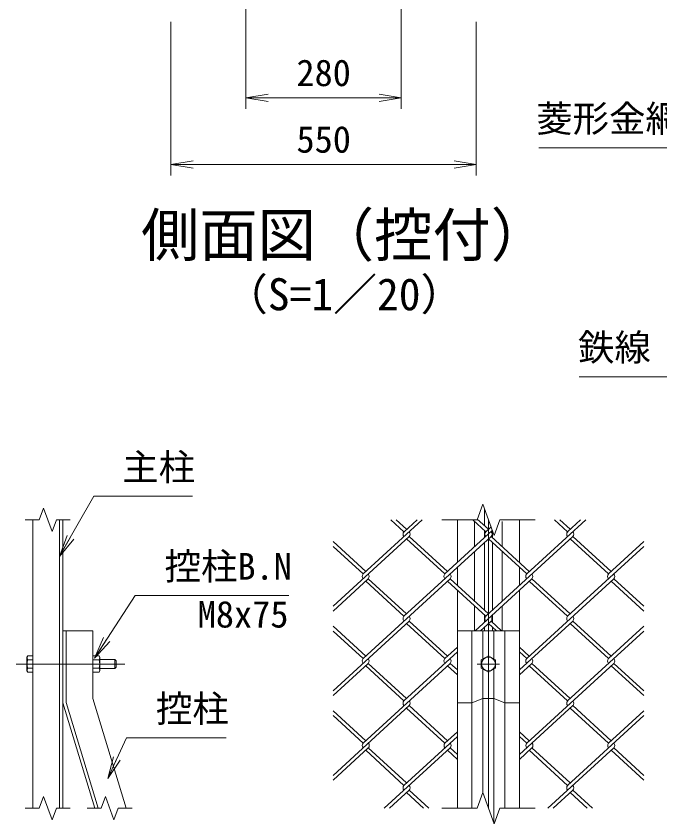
# Model space of a CAD drawing. Units: millimetres, scale not verified. Extents: x -4200 to 4200, y -2970 to 2970.
# Drawn here: x 461 to 1620, y -2017 to -561 of the extents above; entities that cross this region are included whole.
import ezdxf
from ezdxf.enums import TextEntityAlignment as Align

# ---------------------------------------------------------------- set-up
doc = ezdxf.new("R2010")
doc.units = ezdxf.units.MM
doc.header["$LTSCALE"] = 20
doc.linetypes.add('USER1', pattern=[50.8, 31.75, -6.35, 6.35, -6.35])
for name, color, linetype, lineweight in [('0-1_D-STR1', 1, 'Continuous', 18), ('0-2_D-BMK', 2, 'USER1', 13), ('0-3_D-STR-DIM', 7, 'Continuous', 9), ('0-4_D-STR3', 3, 'Continuous', 13), ('0-8_0', 7, 'Continuous', 9), ('0-A_D-STR2', 7, 'Continuous', 9), ('0-B_D-STR-TXT', 7, 'Continuous', 9)]:
    doc.layers.add(name, color=color, linetype=linetype, lineweight=lineweight)
doc.layers.add('0-9_D-TTL-TXT', color=7, linetype='Continuous')
doc.styles.add('ＭＳ ゴシック', font='')
doc.styles.get('ＭＳ ゴシック').set_extended_font_data('MS Gothic')

# ---------------------------------------------------------------- blocks, each defined once
blk = doc.blocks.new('_Open')
at = {"layer": '0-8_0'}
blk.add_line((-20, 3.33), (0, 0), dxfattribs=at)
blk.add_lwpolyline([(-20, -3.33), (0, 0), (-20, 0)], dxfattribs=at)

msp = doc.modelspace()

# ---------------------------------------------------------------- linework, layer by layer
at = {"layer": '0-1_D-STR1'}
for p, q in [((1304.34, -1449.11), (1304.34, -1479.31)), ((490.51, -1988.79), (490.51, -1468.79)), ((538.51, -1988.79), (538.51, -1468.79)), ((544.51, -1988.79), (544.51, -1468.79)), ((1255.51, -1545.87), (1255.51, -1468.79)), ((1367.51, -1545.87), (1367.51, -1468.79)), ((1286.51, -1517.46), (1286.51, -1471.65)), ((1336.51, -1517.46), (1336.51, -1471.65)), ((1304.34, -1487.99), (1304.34, -1501.12)), ((1318.67, -1487.99), (1318.67, -1501.12)), ((1304.34, -1509.8), (1304.34, -1631.79)), ((1318.67, -1509.8), (1318.67, -1631.79)), ((1286.51, -1615.45), (1286.51, -1526.15)), ((1336.51, -1615.45), (1336.51, -1526.15)), ((1255.51, -1587.04), (1255.51, -1554.55)), ((1367.51, -1587.04), (1367.51, -1554.55)), ((1255.51, -1988.79), (1255.51, -1595.72)), ((1367.51, -1988.79), (1367.51, -1595.72)), ((1286.51, -1668.79), (1286.51, -1624.13)), ((1336.51, -1668.79), (1336.51, -1624.13)), ((1304.34, -1640.47), (1304.34, -1653.6)), ((1318.67, -1640.47), (1318.67, -1653.6)), ((550.51, -1797.9), (550.51, -1668.79)), ((598.51, -1790.79), (598.51, -1668.79)), ((1255.51, -1668.79), (1367.51, -1668.79)), ((1281.72, -1668.79), (1281.72, -1988.79)), ((1301.51, -1668.79), (1301.51, -1719.55)), ((1304.34, -1662.28), (1304.34, -1668.79)), ((1318.67, -1662.28), (1318.67, -1668.79)), ((1321.51, -1668.79), (1321.51, -1719.55)), ((1341.29, -1668.79), (1341.29, -1988.79)), ((1301.51, -1738.03), (1301.51, -1961.32)), ((1321.51, -1738.03), (1321.51, -2016.27)), ((658.51, -1988.79), (598.51, -1790.79)), ((1301.51, -1790.79), (1281.72, -1798.79)), ((1321.51, -1790.79), (1301.51, -1790.79)), ((1321.51, -1790.79), (1341.29, -1798.79)), ((602.08, -1988.79), (544.51, -1798.79)), ((608.35, -1988.79), (550.51, -1797.9)), ((1281.72, -1798.79), (1255.51, -1798.79)), ((1367.51, -1798.79), (1341.29, -1798.79))]:
    msp.add_line(p, q, dxfattribs=at)
msp.add_lwpolyline([(544.51, -1798.79), (544.51, -1668.79), (598.51, -1668.79)], dxfattribs=at)
at = {"layer": '0-2_D-BMK'}
for p, q in [((1311.51, -1468.79), (1311.51, -1988.79)), ((656.5, -1728.79), (460.51, -1728.79)), ((1331.51, -1728.79), (1291.51, -1728.79))]:
    msp.add_line(p, q, dxfattribs=at)
at = {"layer": '0-3_D-STR-DIM'}
for p, q in [((1154.52, -170.76), (1154.52, -728.07)), ((874.52, -175.76), (874.52, -728.07)), ((739.52, -570.76), (739.52, -848.07)), ((1289.52, -570.76), (1289.52, -848.07)), ((914.52, -708.07), (1114.52, -708.07)), ((779.52, -828.07), (1249.52, -828.07)), ((1290.99, -1468.79), (1301.25, -1440.6)), ((1301.25, -1440.6), (1321.77, -1496.98)), ((509.81, -1447.65), (502.12, -1468.79)), ((525.2, -1489.94), (509.81, -1447.65)), ((477.01, -1468.79), (502.12, -1468.79)), ((532.9, -1468.79), (525.2, -1489.94)), ((532.9, -1468.79), (558.01, -1468.79)), ((1290.99, -1468.79), (1227.51, -1468.79)), ((1321.77, -1496.98), (1332.03, -1468.79)), ((1395.51, -1468.79), (1332.03, -1468.79)), ((509.81, -1967.65), (502.12, -1988.79)), ((525.2, -2009.94), (509.81, -1967.65)), ((621.39, -1967.65), (613.69, -1988.79)), ((636.78, -2009.94), (621.39, -1967.65)), ((477.01, -1988.79), (502.12, -1988.79)), ((532.9, -1988.79), (525.2, -2009.94)), ((532.9, -1988.79), (558.01, -1988.79)), ((588.58, -1988.79), (613.69, -1988.79)), ((644.47, -1988.79), (636.78, -2009.94)), ((644.47, -1988.79), (669.58, -1988.79)), ((1290.99, -1988.79), (1227.51, -1988.79)), ((1321.77, -2016.98), (1332.03, -1988.79)), ((1395.51, -1988.79), (1332.03, -1988.79))]:
    msp.add_line(p, q, dxfattribs=at)
msp.add_lwpolyline([(1290.99, -1988.79), (1301.25, -1960.6), (1321.77, -2016.98)], dxfattribs=at)
at = {"layer": '0-4_D-STR3'}
for p, q in [((479.91, -1716.19), (481.3, -1713.78)), ((479.91, -1716.19), (479.91, -1741.39)), ((490.51, -1713.78), (481.3, -1713.78)), ((490.51, -1713.78), (490.51, -1743.8)), ((598.51, -1743.8), (598.51, -1713.78)), ((611.51, -1741.29), (611.51, -1716.29)), ((490.51, -1721.29), (481.3, -1721.29)), ((598.51, -1721.29), (610.06, -1721.29)), ((611.51, -1720.79), (638.11, -1720.79)), ((638.11, -1720.79), (640.51, -1723.19)), ((640.51, -1723.19), (640.51, -1734.39)), ((479.91, -1741.39), (481.3, -1743.8)), ((490.51, -1736.3), (481.3, -1736.3)), ((490.51, -1743.8), (481.3, -1743.8)), ((598.51, -1736.3), (610.06, -1736.3)), ((611.51, -1736.79), (638.11, -1736.79))]:
    msp.add_line(p, q, dxfattribs=at)
for points in [[(598.51, -1713.78), (610.06, -1713.78), (611.51, -1716.29)], [(638.11, -1720.79), (638.11, -1736.79), (640.51, -1734.39)], [(598.51, -1743.8), (610.06, -1743.8), (611.51, -1741.29)]]:
    msp.add_lwpolyline(points, dxfattribs=at)
msp.add_lwpolyline([(1324.51, -1721.29), (1311.51, -1713.78), (1298.51, -1721.29), (1298.51, -1736.3), (1311.51, -1743.8), (1324.51, -1736.3)], close=True, dxfattribs=at)
msp.add_circle((1311.51, -1728.79), 12.5, dxfattribs=at)
for centre, radius, start, end in [((486.78, -1717.53), 6.64, 145.61585, 214.38415), ((604.57, -1717.53), 6.64, 325.61586, 34.38414), ((504.98, -1728.79), 24.84, 162.4121, 197.5879), ((586.38, -1728.79), 24.84, 342.4121, 17.5879), ((486.78, -1740.05), 6.64, 145.61585, 214.38415), ((604.57, -1740.05), 6.64, 325.61585, 34.38416)]:
    msp.add_arc(centre, radius, start, end, dxfattribs=at)
at = {"layer": '0-A_D-STR2'}
for p, q in [((1192.17, -1468.79), (1085.59, -1566.46)), ((1159.31, -1490.22), (1135.93, -1468.79)), ((1164.05, -1485.88), (1145.41, -1468.79)), ((1182.93, -1468.79), (1159.43, -1490.32)), ((1306.77, -1490.22), (1283.39, -1468.79)), ((1311.51, -1485.88), (1291.46, -1467.5)), ((1487.08, -1468.79), (1380.5, -1566.46)), ((1454.23, -1490.22), (1430.85, -1468.79)), ((1458.96, -1485.88), (1440.32, -1468.79)), ((1477.61, -1468.79), (1454.23, -1490.22)), ((1316.17, -1481.6), (1306.77, -1490.22)), ((1168.79, -1498.9), (1031.51, -1624.69)), ((1316.24, -1498.9), (1159.31, -1642.7)), ((1237.78, -1562.12), (1168.79, -1498.9)), ((1318.54, -1488.11), (1233.04, -1566.46)), ((1463.7, -1498.9), (1306.77, -1642.7)), ((1385.23, -1562.12), (1316.24, -1498.9)), ((1532.69, -1562.12), (1463.7, -1498.9)), ((1090.32, -1562.12), (1031.51, -1508.22)), ((1233.04, -1566.46), (1164.05, -1503.24)), ((1380.5, -1566.46), (1311.51, -1503.24)), ((1527.95, -1566.46), (1458.96, -1503.24)), ((1591.51, -1508.22), (1527.95, -1566.46)), ((1085.59, -1566.46), (1031.51, -1516.9)), ((1591.51, -1516.9), (1454.23, -1642.7)), ((1095.06, -1575.14), (1031.51, -1633.37)), ((1242.52, -1575.14), (1085.59, -1718.94)), ((1159.31, -1642.7), (1090.32, -1579.48)), ((1164.05, -1638.36), (1095.06, -1575.14)), ((1306.77, -1642.69), (1237.78, -1579.48)), ((1311.51, -1638.36), (1242.52, -1575.14)), ((1389.97, -1575.14), (1287.76, -1668.79)), ((1537.43, -1575.14), (1380.5, -1718.94)), ((1454.23, -1642.7), (1385.65, -1579.86)), ((1458.96, -1638.36), (1389.97, -1575.14)), ((1591.51, -1633.37), (1532.69, -1579.48)), ((1591.51, -1624.69), (1537.43, -1575.14)), ((1168.79, -1651.38), (1031.51, -1777.17)), ((1233.04, -1718.94), (1164.05, -1655.72)), ((1237.78, -1714.59), (1168.79, -1651.38)), ((1316.24, -1651.38), (1297.24, -1668.79)), ((1325.78, -1668.79), (1311.51, -1655.72)), ((1335.25, -1668.79), (1316.24, -1651.38)), ((1463.7, -1651.38), (1367.51, -1739.52)), ((1527.95, -1718.94), (1458.96, -1655.72)), ((1532.69, -1714.59), (1463.7, -1651.38)), ((1090.32, -1714.59), (1031.51, -1660.7)), ((1085.59, -1718.94), (1031.51, -1669.38)), ((1591.51, -1669.38), (1454.23, -1795.17)), ((1591.51, -1660.7), (1527.95, -1718.94)), ((1255.51, -1698.35), (1233.04, -1718.94)), ((1385.23, -1714.59), (1367.51, -1698.35)), ((1255.51, -1707.03), (1159.31, -1795.17)), ((1380.5, -1718.94), (1367.51, -1707.03)), ((1095.06, -1727.62), (1031.51, -1785.85)), ((1242.52, -1727.62), (1085.59, -1871.41)), ((1159.31, -1795.17), (1090.32, -1731.96)), ((1164.05, -1790.83), (1095.06, -1727.62)), ((1255.51, -1748.2), (1237.78, -1731.96)), ((1255.51, -1739.52), (1242.52, -1727.62)), ((1389.97, -1727.62), (1367.51, -1748.2)), ((1537.43, -1727.62), (1380.5, -1871.41)), ((1454.23, -1795.17), (1385.23, -1731.96)), ((1458.96, -1790.83), (1389.97, -1727.62)), ((1591.51, -1785.85), (1532.69, -1731.96)), ((1591.51, -1777.17), (1537.43, -1727.62)), ((1168.79, -1803.86), (1031.51, -1929.65)), ((1237.78, -1867.07), (1168.79, -1803.86)), ((1463.7, -1803.86), (1367.51, -1892)), ((1532.69, -1867.07), (1463.7, -1803.86)), ((1090.32, -1867.07), (1031.51, -1813.18)), ((1233.04, -1871.41), (1164.05, -1808.2)), ((1527.95, -1871.41), (1458.96, -1808.2)), ((1591.51, -1813.18), (1527.95, -1871.41)), ((1085.59, -1871.41), (1031.51, -1821.86)), ((1591.51, -1821.86), (1454.23, -1947.65)), ((1255.51, -1859.51), (1159.31, -1947.65)), ((1255.51, -1850.83), (1233.04, -1871.41)), ((1385.23, -1867.07), (1367.51, -1850.83)), ((1380.5, -1871.41), (1367.51, -1859.51)), ((1095.06, -1880.09), (1031.51, -1938.33)), ((1159.31, -1947.65), (1090.32, -1884.44)), ((1164.05, -1943.31), (1095.06, -1880.09)), ((1242.52, -1880.09), (1123.89, -1988.79)), ((1255.51, -1900.68), (1237.78, -1884.44)), ((1255.51, -1892), (1242.52, -1880.09)), ((1389.97, -1880.09), (1367.51, -1900.68)), ((1454.23, -1947.65), (1385.23, -1884.44)), ((1458.96, -1943.31), (1389.97, -1880.09)), ((1537.43, -1880.09), (1418.8, -1988.79)), ((1591.51, -1938.33), (1532.69, -1884.44)), ((1591.51, -1929.65), (1537.43, -1880.09)), ((1168.79, -1956.33), (1133.37, -1988.79)), ((1194.74, -1988.79), (1164.05, -1960.67)), ((1204.21, -1988.79), (1168.79, -1956.33)), ((1463.7, -1956.33), (1428.28, -1988.79)), ((1489.65, -1988.79), (1458.96, -1960.67)), ((1499.12, -1988.79), (1463.7, -1956.33))]:
    msp.add_line(p, q, dxfattribs=at)
for centre, start, end in [((1164.16, -1494.68), 137.5, 222.5), ((1164.16, -1494.68), 317.5, 42.5), ((1311.61, -1494.68), 137.5, 222.5), ((1311.61, -1494.68), 317.5, 42.5), ((1459.07, -1494.68), 137.5, 222.5), ((1459.07, -1494.68), 317.5, 42.5), ((1090.32, -1570.8), 137.5, 222.5), ((1090.32, -1570.8), 317.5, 42.5), ((1237.78, -1570.8), 137.5, 222.5), ((1237.78, -1570.8), 317.5, 42.5), ((1385.23, -1570.8), 137.5, 222.5), ((1385.23, -1570.8), 317.5, 42.5), ((1532.8, -1570.92), 137.5, 222.5), ((1532.8, -1570.92), 317.5, 42.5), ((1164.04, -1647.05), 137.5, 222.5), ((1164.04, -1647.05), 317.5, 42.5), ((1311.49, -1647.05), 137.5, 222.5), ((1311.49, -1647.05), 317.5, 42.5), ((1458.95, -1647.05), 137.5, 222.5), ((1458.95, -1647.05), 317.5, 42.5), ((1090.32, -1723.28), 137.5, 222.5), ((1090.32, -1723.28), 317.5, 42.5), ((1237.78, -1723.28), 137.5, 222.5), ((1237.78, -1723.28), 317.5, 42.5), ((1385.23, -1723.28), 137.5, 222.5), ((1385.23, -1723.28), 317.5, 42.5), ((1532.8, -1723.39), 137.5, 222.5), ((1532.8, -1723.39), 317.5, 42.5), ((1164.04, -1799.53), 137.5, 222.5), ((1164.04, -1799.53), 317.5, 42.5), ((1459.08, -1799.62), 137.5, 222.5), ((1459.08, -1799.62), 317.5, 42.5), ((1090.44, -1875.86), 137.5, 222.5), ((1090.44, -1875.86), 317.5, 42.5), ((1237.9, -1875.86), 137.5, 222.5), ((1237.9, -1875.86), 317.5, 42.5), ((1385.35, -1875.86), 137.5, 222.5), ((1385.35, -1875.86), 317.5, 42.5), ((1532.92, -1875.98), 137.5, 222.5), ((1532.92, -1875.98), 317.5, 42.5), ((1164.04, -1952.01), 137.5, 222.5), ((1164.04, -1952.01), 317.5, 42.5), ((1459.08, -1952.1), 137.5, 222.5), ((1459.08, -1952.1), 317.5, 42.5)]:
    msp.add_arc(centre, 6.42, start, end, dxfattribs=at)
at = {"layer": '0-B_D-STR-TXT'}
for points in [[(1402.58, -798.19), (1708.07, -798.19), (1759.76, -889.13)], [(1475.3, -1210.77), (1656.18, -1210.77), (1725.08, -1102.48)], [(778.07, -1425.97), (600.75, -1425.97), (539.5, -1533.11)], [(952.14, -1605.09), (674.82, -1605.09), (602.78, -1716.54)], [(838.81, -1861.77), (659.2, -1861.77), (626.29, -1933.7)]]:
    msp.add_lwpolyline(points, dxfattribs=at)

# ---------------------------------------------------------------- block references
at = {"layer": '0-3_D-STR-DIM', "xscale": 2, "yscale": 2, "rotation": 180}
for p in [(874.52, -708.07), (739.52, -828.07)]:
    msp.add_blockref('_Open', p, dxfattribs=at)
at = {"layer": '0-3_D-STR-DIM', "xscale": 2, "yscale": 2}
for p in [(1154.52, -708.07), (1289.52, -828.07)]:
    msp.add_blockref('_Open', p, dxfattribs=at)
at = {"layer": '0-B_D-STR-TXT', "xscale": 2, "yscale": 2}
for p, rotation in [((538.51, -1534.85), 240.24265), ((601.7, -1718.22), 237.12098), ((625.46, -1935.51), 245.41293)]:
    msp.add_blockref('_Open', p, dxfattribs=dict(at, rotation=rotation))

# ---------------------------------------------------------------- texts
at = {"layer": '0-3_D-STR-DIM', "style": 'ＭＳ ゴシック'}
for s, p in [('280', (965.52, -701.32)), ('550', (965.65, -821.32))]:
    msp.add_text(s, height=48.09, dxfattribs=at).set_placement(p, align=Align.BOTTOM_LEFT)
at = {"layer": '0-9_D-TTL-TXT', "style": 'ＭＳ ゴシック'}
for s, height, p in [('側面図（控付）', 76.98, (685.66, -1016.78)), ('（S=1／20）', 57.77, (835.11, -1108.35))]:
    msp.add_text(s, height=height, dxfattribs=at).set_placement(p, align=Align.BOTTOM_LEFT)
at = {"layer": '0-B_D-STR-TXT', "style": 'ＭＳ ゴシック'}
for s, p in [('菱形金網', (1397.75, -783.96)), ('鉄線', (1473.02, -1196.41)), ('主柱', (651.68, -1412.24)), ('控柱B.N', (728.03, -1591.11)), ('M8x75', (787.66, -1677.53)), ('控柱', (712.41, -1847.79))]:
    msp.add_text(s, height=48.09, dxfattribs=at).set_placement(p, align=Align.BOTTOM_LEFT)

doc.saveas('drawing.dxf')
